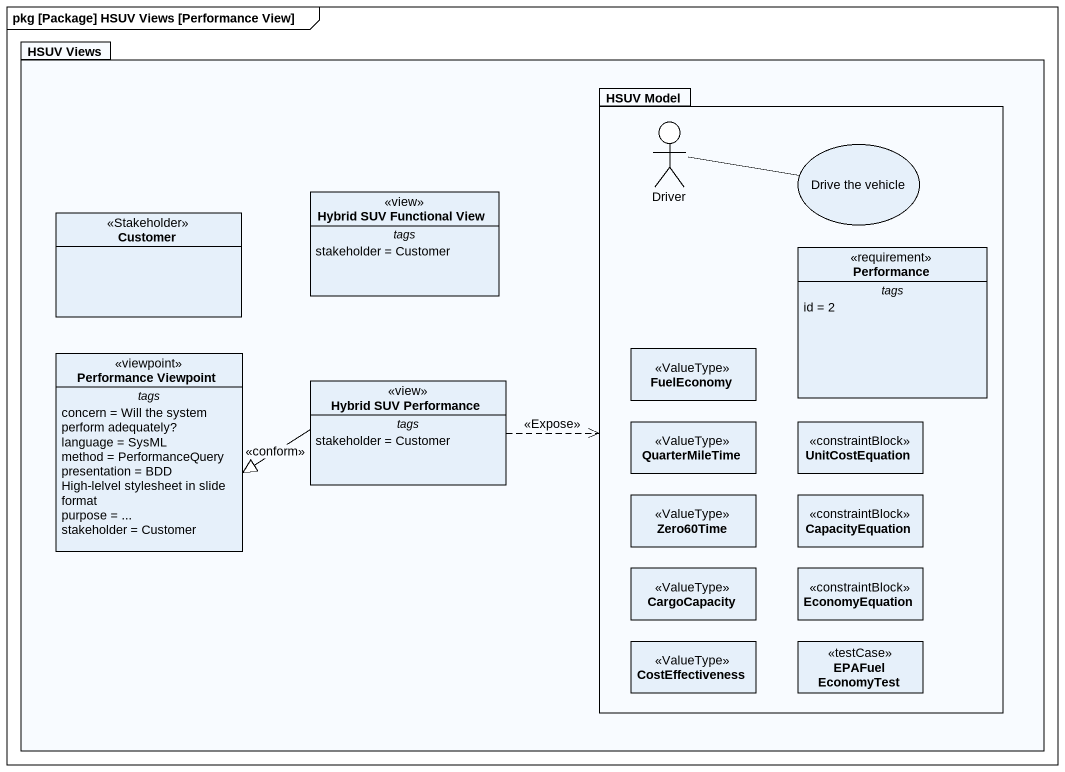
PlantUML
@startuml
mainframe pkg [Package] HSUV Views [Performance View]
allowmixing
hide circle
hide empty members
package "HSUV Views" as HSUV_Views {
  package "HSUV Model" as HSUV_Model {
    actor Driver
    usecase "Drive the vehicle" as Drive_the_vehicle
    class Performance <<requirement>> {
      -- tags --
      id = 2
    }
    class FuelEconomy <<ValueType>>
    class QuarterMileTime <<ValueType>>
    class UnitCostEquation <<constraintBlock>>
    class Zero60Time <<ValueType>>
    class CapacityEquation <<constraintBlock>>
    class CargoCapacity <<ValueType>>
    class EconomyEquation <<constraintBlock>>
    class CostEffectiveness <<ValueType>>
    class "EPAFuel EconomyTest" as EPAFuel_EconomyTest <<testCase>>
  }
  class Customer <<Stakeholder>>
  class "Hybrid SUV Functional View" as Hybrid_SUV_Functional_View <<view>> {
    -- tags --
    stakeholder = Customer
  }
  class "Performance Viewpoint" as Performance_Viewpoint <<viewpoint>> {
    -- tags --
    concern = Will the system perform adequately?
    language = SysML
    method = PerformanceQuery
    presentation = BDD High-lelvel stylesheet in slide format
    purpose = ...
    stakeholder = Customer
  }
  class "Hybrid SUV Performance" as Hybrid_SUV_Performance <<view>> {
    -- tags --
    stakeholder = Customer
  }
}
Driver -right- Drive_the_vehicle
Hybrid_SUV_Performance .right.> HSUV_Model : <<Expose>>
Hybrid_SUV_Performance -left-|> Performance_Viewpoint : <<conform>>
@enduml
